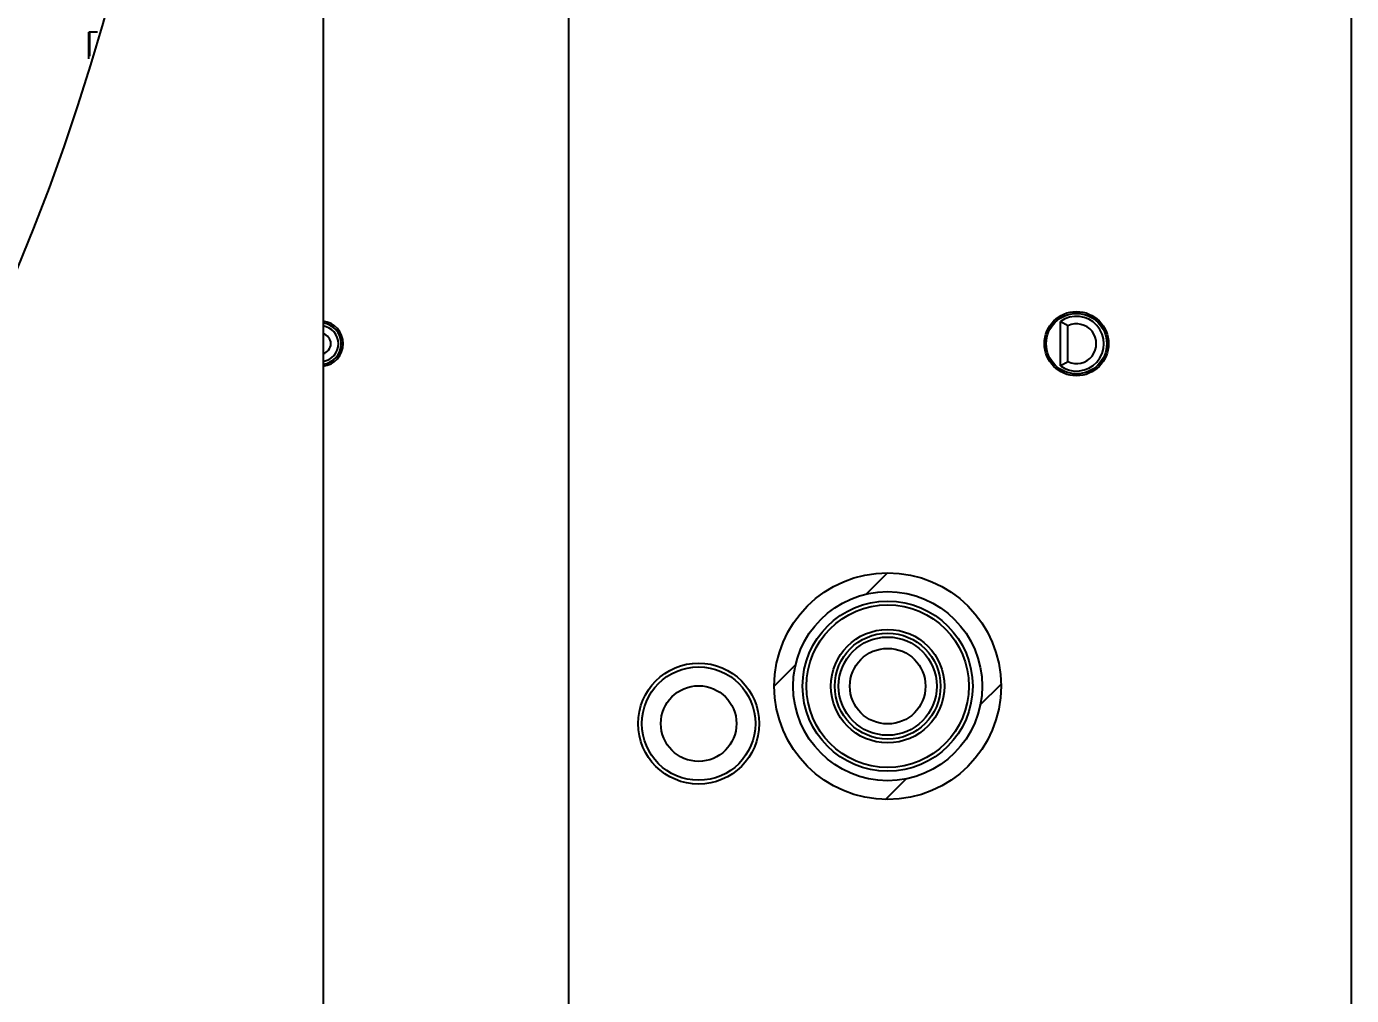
# Model space of a CAD drawing. Header units: millimetres. Extents: x 0 to 841, y 0 to 594.
# Drawn here: x 256.18 to 291.23, y 379.41 to 405.04 of the extents above; entities that cross this region are included whole.
import ezdxf

# ---------------------------------------------------------------- set-up
doc = ezdxf.new("R2010")
doc.units = ezdxf.units.MM
doc.header["$LTSCALE"] = 46.255
doc.layers.get('0').update_dxf_attribs({"linetype": 'CONTINUOUS'})
doc.layers.add('ASSEM_MEM', color=7, linetype='CONTINUOUS')
doc.styles.get("Standard").update_dxf_attribs({"font": 'txt', "width": 0.8})
doc.dimstyles.new('DIMSTYLE_1', dxfattribs={"dimtxt": 3, "dimasz": 2.1, "dimexe": 2, "dimexo": 1, "dimgap": 0.75, "dimtad": 1, "dimzin": 0, "dimdsep": 46, "dimtxsty": 'STANDARD', "dimblk": '_FILLED', "dimblk1": '_FILLED', "dimblk2": '_FILLED', "dimcen": 0.09, "dimazin": 0, "dimtp": 0.01, "dimtm": 0.01, "dimtfac": 1, "dimtofl": 0, "dimtmove": 0, "dimatfit": 3, "dimldrblk": '_FILLED', "dimfxl": 1, "dimtolj": 1, "dimtzin": 0, "dimarcsym": 0})

# ---------------------------------------------------------------- blocks, each defined once
blk = doc.blocks.new('_FILLED')
at = {"color": 0, "linetype": 'BYBLOCK'}
blk.add_solid([(0, 0), (-1, 0.167), (-1, -0.167)], dxfattribs=at)
blk = doc.blocks.new('*D4')
at = {"color": 7, "linetype": 'CONTINUOUS'}
for p, q in [((117.227, 496.74), (78.187, 496.74)), ((80.187, 496.74), (80.187, 431.49)), ((80.187, 366.24), (80.187, 431.49)), ((269.527, 366.24), (78.187, 366.24))]:
    blk.add_line(p, q, dxfattribs=at)
at = {"color": 7, "linetype": 'CONTINUOUS', "xscale": 2.1, "yscale": 2.1, "zscale": 2.1}
for p, rotation in [((80.187, 496.74), 90), ((80.187, 366.24), 270)]:
    blk.add_blockref('_FILLED', p, dxfattribs=dict(at, rotation=rotation))
at = {"color": 7, "linetype": 'CONTINUOUS', "insert": (76.437, 431.964), "char_height": 3, "width": 14.4, "attachment_point": 2, "rotation": 90, "line_spacing_factor": 0.9}
blk.add_mtext('130.50', dxfattribs=at)
blk = doc.blocks.new('*D5')
at = {"color": 7, "linetype": 'CONTINUOUS'}
for p, q in [((118.227, 497.74), (118.227, 522.819)), ((270.527, 367.24), (270.527, 522.819)), ((118.227, 520.819), (194.377, 520.819)), ((270.527, 520.819), (194.377, 520.819))]:
    blk.add_line(p, q, dxfattribs=at)
at = {"color": 7, "linetype": 'CONTINUOUS', "xscale": 2.1, "yscale": 2.1, "zscale": 2.1, "rotation": 180}
blk.add_blockref('_FILLED', (118.227, 520.819), dxfattribs=at)
at = {"color": 7, "linetype": 'CONTINUOUS', "xscale": 2.1, "yscale": 2.1, "zscale": 2.1}
blk.add_blockref('_FILLED', (270.527, 520.819), dxfattribs=at)
at = {"color": 7, "linetype": 'CONTINUOUS', "insert": (202.494, 524.569), "char_height": 3, "width": 14.4, "attachment_point": 2, "line_spacing_factor": 0.9}
blk.add_mtext('152.30', dxfattribs=at)

msp = doc.modelspace()

# ---------------------------------------------------------------- linework, layer by layer
at = {"color": 7, "linetype": 'CONTINUOUS'}
for p, q in [((264.022, 480.14), (264.022, 359.39)), ((258.057, 404.89), (257.822, 404.89)), ((257.822, 404.181), (257.822, 404.89)), ((257.847, 404.89), (257.847, 404.259))]:
    msp.add_line(p, q, dxfattribs=at)
msp.add_arc((202.877, 420.795), 57.5, 323.37159, 36.62841, dxfattribs=at)
at = {"layer": 'ASSEM_MEM', "color": 7, "linetype": 'CONTINUOUS'}
for p, q in [((291.227, 324.74), (291.227, 492.74)), ((283.527, 396.063), (283.527, 397.238)), ((283.727, 396.176), (283.727, 397.125)), ((278.391, 390.025), (278.957, 390.59)), ((275.957, 387.59), (276.531, 388.164)), ((281.399, 387.086), (281.956, 387.643)), ((278.904, 384.591), (279.458, 385.145))]:
    msp.add_line(p, q, dxfattribs=at)
for points in [[(283.527, 397.238), (283.596, 397.202), (283.662, 397.164), (283.727, 397.125)], [(283.727, 396.176), (283.663, 396.137), (283.596, 396.099), (283.527, 396.063)]]:
    msp.add_lwpolyline(points, dxfattribs=at)
for centre, radius in [((283.952, 396.65), 0.85), ((283.952, 396.65), 0.8), ((278.957, 387.59), 3), ((278.957, 387.59), 2.5), ((278.957, 387.59), 2.25), ((278.957, 387.59), 2.15), ((278.957, 387.59), 1.5), ((278.957, 387.59), 1.4), ((278.957, 387.59), 1.3), ((278.957, 387.59), 1), ((273.957, 386.6), 1.6), ((273.957, 386.6), 1.5), ((273.957, 386.6), 1)]:
    msp.add_circle(centre, radius, dxfattribs=at)
for centre, radius, start, end in [((263.952, 396.65), 0.55, 277.3141, 82.6859), ((263.952, 396.65), 0.475, 278.5408, 81.4592), ((263.952, 396.65), 0.6, 276.8239, 83.1761), ((283.952, 396.65), 0.725, 234.1117, 125.8883), ((283.952, 396.65), 0.525, 244.6231, 115.3769), ((263.952, 396.65), 0.275, 284.8678, 75.1477)]:
    msp.add_arc(centre, radius, start, end, dxfattribs=at)

# ---------------------------------------------------------------- dimensions: what is measured, and where the dimension line sits
at = {"color": 7, "linetype": 'CONTINUOUS'}
dim = msp.add_linear_dim(base=(270.527, 520.819), p1=(118.227, 496.74), p2=(270.527, 366.24), dimstyle='DIMSTYLE_1', dxfattribs=at)
dim.commit()
dim.dimension.update_dxf_attribs({"geometry": '*D5', "text_midpoint": (202.794, 520.819), "dimtype": 160})
dim = msp.add_linear_dim(base=(80.187, 496.74), p1=(270.527, 366.24), p2=(118.227, 496.74), angle=90, dimstyle='DIMSTYLE_1', dxfattribs=at)
dim.commit()
dim.dimension.update_dxf_attribs({"geometry": '*D4', "text_midpoint": (80.187, 432.264), "dimtype": 160})

doc.saveas('drawing.dxf')
